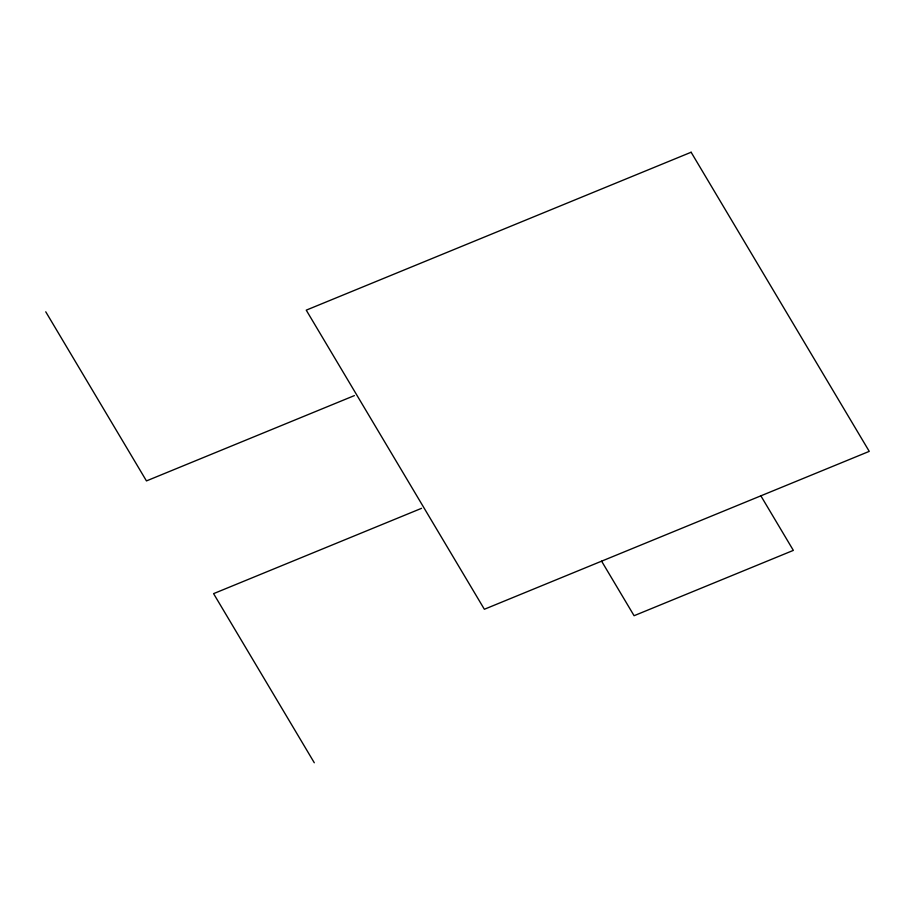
<?xml version="1.0" encoding="UTF-8"?>
<svg xmlns="http://www.w3.org/2000/svg" width="915" height="915" viewBox="0 0 915 915"><rect width="100%" height="100%" fill="white"/><g stroke="black" fill="none" stroke-linecap="round" stroke-linejoin="round"><path stroke-width="1.37" d="M354.38 395.612L146.457 480.913L45.75 311.798M421.518 508.34L213.584 593.641L314.291 762.755M760.857 495.827L793.351 550.384L634.084 615.715L601.601 561.169M691.122 152.245L306.239 310.151L484.367 609.264L869.25 451.37L691.122 152.245"/></g></svg>
